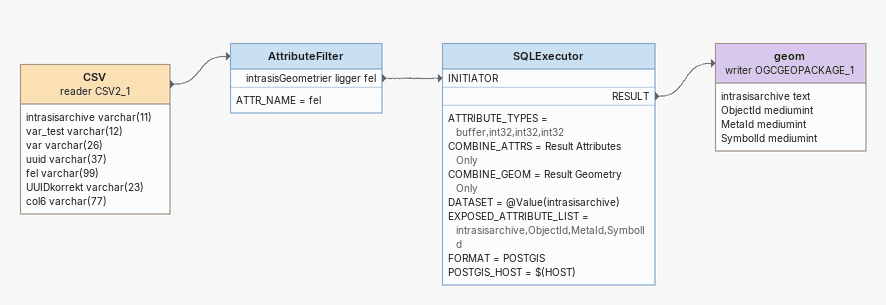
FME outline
CSV (reader CSV2_1)
    attributes: intrasisarchive varchar(11), var_test varchar(12), var varchar(26), uuid varchar(37), fel varchar(99), UUIDkorrekt varchar(23), col6 varchar(77)
    -> AttributeFilter
AttributeFilter
    ATTR_NAME = fel
    intrasisGeometrier ligger fel -> SQLExecutor [INITIATOR]
SQLExecutor
    ATTRIBUTE_TYPES = buffer,int32,int32,int32
    COMBINE_ATTRS = Result Attributes Only
    COMBINE_GEOM = Result Geometry Only
    DATASET = @Value(intrasisarchive)
    EXPOSED_ATTRIBUTE_LIST = intrasisarchive,ObjectId,MetaId,SymbolId
    FORMAT = POSTGIS
    POSTGIS_HOST = $(HOST)
    RESULT -> geom (writer OGCGEOPACKAGE_1)
geom (writer OGCGEOPACKAGE_1)
    attributes: intrasisarchive text, ObjectId mediumint, MetaId mediumint, SymbolId mediumint
